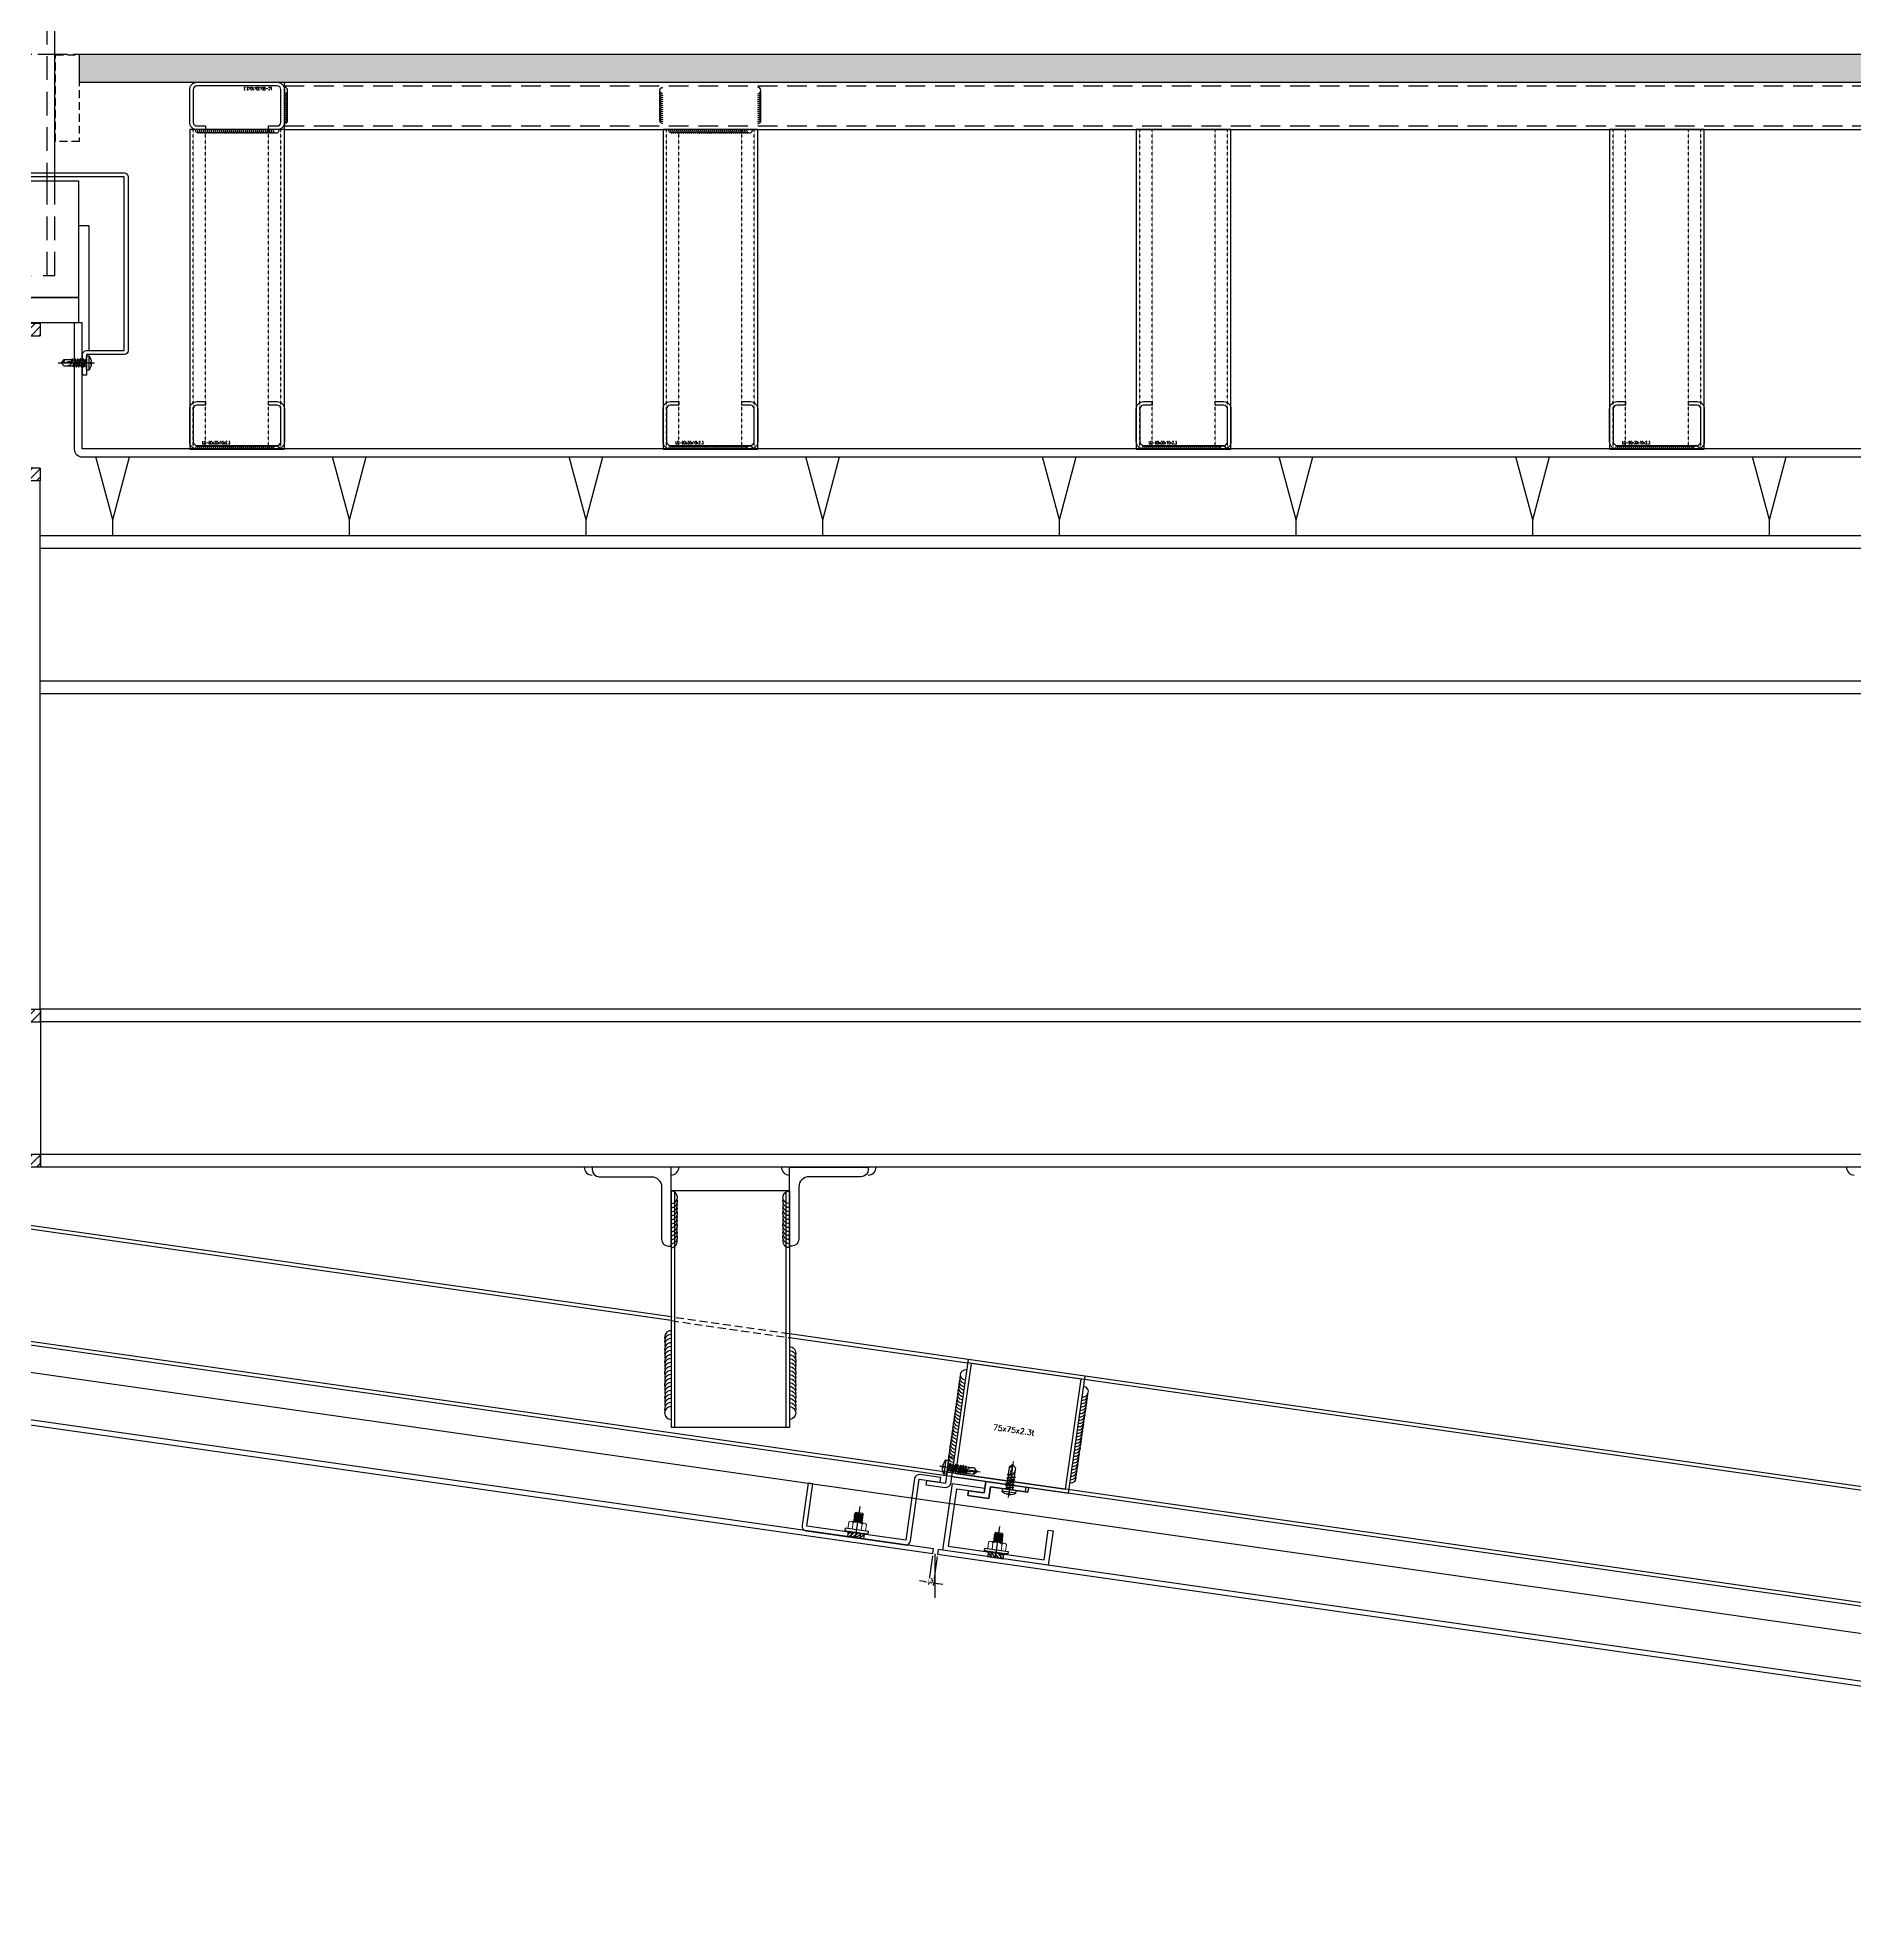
# Model space of a CAD drawing. Extents: x -3378 to 102197, y -3799 to 48702.
# Drawn here: x 56182 to 57334, y 8614 to 9809 of the extents above; entities that cross this region are included whole.
import ezdxf

# ---------------------------------------------------------------- set-up
doc = ezdxf.new("R2010")
doc.units = 0
for name, pattern in [('CENTER', [2, 1.25, -0.25, 0.25, -0.25]), ('HIDDEN', [0.375, 0.25, -0.125]), ('Hidden 1_16_', [0.023813, 0.015875, -0.007938])]:
    doc.linetypes.add(name, pattern=pattern)
for name, color, linetype in [('##-鐵件', 1, 'Continuous'), ('11', 11, 'Continuous'), ('24WELD', 55, 'Continuous'), ('3', 3, 'Continuous'), ('4', 4, 'Continuous'), ('6', 6, 'Continuous'), ('ARR', 6, 'Continuous'), ('BCM-DIM', 54, 'Continuous'), ('BCM-EXT', 2, 'Continuous'), ('BCM-SIL', 8, 'Continuous'), ('GM_ANNO_DIMS', 4, 'Continuous'), ('GM_SECT_15', 15, 'Continuous'), ('GM_STEL_PRIM', 3, 'Continuous'), ('steel', 7, 'Continuous'), ('STRUCTURAL', 3, 'Continuous'), ('不鏽鋼板S.S.PANEL', 30, 'Continuous'), ('中心線 CENTER', 6, 'CENTER'), ('結構體 STRUCTURAL', 154, 'Continuous'), ('螺絲 固定五金 FASTENERS', 124, 'Continuous'), ('螺絲、螺栓', 4, 'Continuous'), ('視覺模型鋁擠型暫替', 4, 'Continuous'), ('金屬面材 METAL PANEL', 2, 'Continuous'), ('鐵件', 6, 'Continuous'), ('隱藏線 HIDDEN', 8, 'HIDDEN')]:
    doc.layers.add(name, color=color, linetype=linetype)
doc.layers.add('#不列印', color=250, linetype='Continuous', plot=False)
doc.layers.add('不顯示', color=254, linetype='Continuous', plot=False)
doc.layers.add('12', color=3, linetype='Continuous', lineweight=9)
doc.styles.add('DIM', font='simplex.shx', dxfattribs={"bigfont": 'chineset.shx'})
doc.styles.add('romans', font='romans.shx', dxfattribs={"width": 0.5, "bigfont": ' chineset.shx'})
doc.styles.get("Standard").update_dxf_attribs({"font": 'romans.shx', "bigfont": 'chinese.shx'})
doc.dimstyles.new('b4-3', dxfattribs={"dimtxt": 5, "dimasz": 3, "dimexe": 1.5, "dimexo": 1.5, "dimgap": 0, "dimtad": 1, "dimtxsty": 'Standard', "dimcen": -1.5, "dimdle": 1, "dimclrd": 256, "dimclre": 256, "dimclrt": 3, "dimadec": 0, "dimazin": 0, "dimtfac": 1, "dimtmove": 0, "dimatfit": 3, "dimfxl": 0.18, "dimtfill": 1, "dimarcsym": 1})

# ---------------------------------------------------------------- blocks, each defined once
blk = doc.blocks.new('M5x16圓頭自攻')
at = {"layer": 'ARR', "color": 0, "linetype": 'CENTER', "ltscale": 0.87}
blk.add_line((18, 0), (-5.1, 0), dxfattribs=at)
at = {"layer": 'ARR', "color": 0, "linetype": 'ByBlock', "ltscale": 0.3}
for p, q in [((-1.6, -4.5), (-1.6, 4.5)), ((0.5, 2.2), (1.1, 1.9)), ((0.7, 2.1), (1.6, -2.5)), ((1.9, 1.9), (1.1, 1.9)), ((2.2, 2.5), (3.2, -2.5)), ((3.5, 1.9), (2.7, 1.9)), ((3.8, 2.5), (4.8, -2.5)), ((5.1, 1.9), (4.3, 1.9)), ((5.4, 2.5), (6.4, -2.5)), ((6.8, 1.9), (5.9, 1.9)), ((7.2, 2.5), (8.2, -2.5)), ((8.4, 1.9), (7.7, 1.9)), ((8.7, 1.9), (8, 1.9)), ((9.1, 2.5), (9.7, -0.6)), ((14.1, 2.1), (9.5, 2.1)), ((15.8, 0.1), (14.1, 2.1)), ((15.8, 0.1), (15.9, 0.1)), ((16, 0), (16, 0)), ((2.1, -1.9), (2.9, -1.9)), ((3.7, -1.9), (4.5, -1.9)), ((5.3, -1.9), (6.1, -1.9)), ((6.9, -1.9), (7.8, -1.9)), ((8.5, -2.1), (12.9, -2.1)), ((15.8, -0.1), (14.1, -2.1)), ((15.8, -0.1), (15.9, -0.1))]:
    blk.add_line(p, q, dxfattribs=at)
blk.add_lwpolyline([(-3, -0.5, 0.134476), (-1.6, -4.5), (-0.6, -4.5, 0.198912), (-0.4, -4.4), (-0.1, -4.1, 0.198912), (0, -3.9), (0, 3.9, 0.198912), (-0.1, 4.1), (-0.4, 4.4, 0.198912), (-0.6, 4.5), (-1.6, 4.5, 0.134562), (-3, 0.5), (-2.5, 0.5), (-2.5, -0.5), (-3, -0.5)], format="xyb", dxfattribs=at)
blk.add_lwpolyline([(1.1, 1.9), (2.1, -1.9), (1.8, -2.5), (1.6, -2.5), (1.3, -1.9), (0.3, 1.9), (0.5, 2.2)], dxfattribs=at)
for points in [[(3.2, -2.5), (2.9, -1.9), (1.9, 1.9), (2.2, 2.5), (2.4, 2.5), (2.7, 1.9), (3.7, -1.9), (3.4, -2.5)], [(4.8, -2.5), (4.5, -1.9), (3.5, 1.9), (3.8, 2.5), (4, 2.5), (4.3, 1.9), (5.3, -1.9), (5, -2.5)], [(6.4, -2.5), (6.1, -1.9), (5.1, 1.9), (5.4, 2.5), (5.6, 2.5), (5.9, 1.9), (6.9, -1.9), (6.6, -2.5)], [(8.2, -2.5), (7.8, -1.9), (6.8, 1.9), (7.2, 2.5), (7.3, 2.5), (7.7, 1.9), (8.7, -1.9), (8.3, -2.5)], [(9.1, 2.5), (8.7, 1.9), (9.7, -0.6), (9.5, 2.1), (9.2, 2.5)]]:
    blk.add_lwpolyline(points, close=True, dxfattribs=at)
for centre, radius, start, end in [((0.7, 3.1), 0.874, 220.3388, 257.7802), ((10.9, -0.3), 1.2, 56.152, 236.152), ((14.9, 6.9), 7.01, 241.6458, 278.008), ((15.9, 1.7), 1.82, 168.8617, 267.6865), ((15.9, 0), 0.05, 0, 90), ((1.2, -3.3), 1.44, 84.7312, 144.22), ((13.5, 4.9), 7.01, 241.6458, 274.9541), ((15.9, 0), 0.05, 270, 0)]:
    blk.add_arc(centre, radius, start, end, dxfattribs=at)
blk = doc.blocks.new('*U255')
blk.add_blockref('M5x16圓頭自攻', (0, 0))
blk = doc.blocks.new('*U209')
at = {"layer": '鐵件'}
for p, q in [((-231, 0), (2169, 0)), ((-231, -30), (-231, 0)), ((-231, -30), (2169, -30))]:
    blk.add_line(p, q, dxfattribs=at)
at = {"layer": '鐵件', "linetype": 'HIDDEN', "ltscale": 50}
for p, q in [((-231, -2.3), (2169, -2.3)), ((-231, -27.7), (2169, -27.7))]:
    blk.add_line(p, q, dxfattribs=at)
blk = doc.blocks.new('*U723')
for centre, end in [((0.7, 21.5), 196.3529), ((0.8, 24), 196.3529), ((0.9, 29), 196.3529), ((0.9, 26.5), 196.3529), ((1, 31.5), 196.3529), ((1.1, 34), 196.3529), ((1.2, 36.5), 196.3529), ((1.3, 41.5), 196.3529), ((1.3, 39), 196.3529), ((0.1, 4), 268.1431), ((0.2, 6.5), 196.3529), ((0.3, 9), 196.3529), ((0.4, 11.5), 196.3529), ((0.5, 16.5), 196.3529), ((0.5, 14), 196.3529), ((0.6, 19), 196.3529)]:
    blk.add_arc(centre, 4, 88.1431, end)
blk = doc.blocks.new('*U724')
for centre, end in [((3, 94), 196.3529), ((3, 91.5), 196.3529), ((3.1, 96.4), 196.3529), ((3.2, 98.9), 196.3529), ((3.3, 101.4), 196.3529), ((2.2, 69), 196.3529), ((2.3, 71.5), 196.3529), ((2.4, 74), 196.3529), ((2.5, 76.5), 196.3529), ((2.6, 81.5), 196.3529), ((2.6, 79), 196.3529), ((2.7, 84), 196.3529), ((2.8, 86.5), 196.3529), ((2.9, 89), 196.3529), ((1.4, 44), 196.3529), ((1.5, 46.5), 196.3529), ((1.6, 49), 196.3529), ((1.7, 54), 196.3529), ((1.7, 51.5), 196.3529), ((1.8, 56.5), 196.3529), ((1.9, 59), 196.3529), ((2, 61.5), 196.3529), ((2.1, 64), 196.3529), ((2.2, 66.5), 196.3529), ((0.7, 21.5), 196.3529), ((0.8, 24), 196.3529), ((0.9, 29), 196.3529), ((0.9, 26.5), 196.3529), ((1, 31.5), 196.3529), ((1.1, 34), 196.3529), ((1.2, 36.5), 196.3529), ((1.3, 41.5), 196.3529), ((1.3, 39), 196.3529), ((0.1, 4), 268.1431), ((0.2, 6.5), 196.3529), ((0.3, 9), 196.3529), ((0.4, 11.5), 196.3529), ((0.5, 16.5), 196.3529), ((0.5, 14), 196.3529), ((0.6, 19), 196.3529)]:
    blk.add_arc(centre, 4, 88.1431, end)
blk = doc.blocks.new('*U725')
for centre, end in [((3, 94), 196.3529), ((3, 91.5), 196.3529), ((3.1, 96.4), 196.3529), ((3.2, 98.9), 196.3529), ((3.3, 101.4), 196.3529), ((2.2, 69), 196.3529), ((2.3, 71.5), 196.3529), ((2.4, 74), 196.3529), ((2.5, 76.5), 196.3529), ((2.6, 81.5), 196.3529), ((2.6, 79), 196.3529), ((2.7, 84), 196.3529), ((2.8, 86.5), 196.3529), ((2.9, 89), 196.3529), ((1.4, 44), 196.3529), ((1.5, 46.5), 196.3529), ((1.6, 49), 196.3529), ((1.7, 54), 196.3529), ((1.7, 51.5), 196.3529), ((1.8, 56.5), 196.3529), ((1.9, 59), 196.3529), ((2, 61.5), 196.3529), ((2.1, 64), 196.3529), ((2.2, 66.5), 196.3529), ((0.7, 21.5), 196.3529), ((0.8, 24), 196.3529), ((0.9, 29), 196.3529), ((0.9, 26.5), 196.3529), ((1, 31.5), 196.3529), ((1.1, 34), 196.3529), ((1.2, 36.5), 196.3529), ((1.3, 41.5), 196.3529), ((1.3, 39), 196.3529), ((0.1, 4), 268.1431), ((0.2, 6.5), 196.3529), ((0.3, 9), 196.3529), ((0.4, 11.5), 196.3529), ((0.5, 16.5), 196.3529), ((0.5, 14), 196.3529), ((0.6, 19), 196.3529)]:
    blk.add_arc(centre, 4, 88.1431, end)
blk = doc.blocks.new('St-LC-60x30x10x2_3')
at = {"layer": 'STRUCTURAL', "color": 0, "linetype": 'ByBlock', "lineweight": -2}
blk.add_lwpolyline([(14.8, 38.4), (14.8, 36.1), (9.4, 36.1, 0.414214), (7.1, 33.8), (7.1, 13, 0.414214), (9.4, 10.7), (60.2, 10.7, 0.414214), (62.5, 13), (62.5, 33.8, 0.414214), (60.2, 36.1), (54.8, 36.1), (54.8, 38.4), (60.2, 38.4, -0.414214), (64.8, 33.8), (64.8, 13, -0.414214), (60.2, 8.4), (9.4, 8.4, -0.414214), (4.8, 13), (4.8, 33.8, -0.414214), (9.4, 38.4)], format="xyb", close=True, dxfattribs=at)
at = {"layer": 'Defpoints', "color": 0, "linetype": 'ByBlock', "lineweight": -2, "style": 'romans', "width": 0.6}
blk.add_text('LC-60x30x10x2.3', height=2, rotation=360, dxfattribs=at).set_placement((12.6, 11.4))
blk = doc.blocks.new('*U727')
for centre, end in [((0.7, 21.5), 196.3529), ((0.8, 24), 196.3529), ((0.9, 29), 196.3529), ((0.9, 26.5), 196.3529), ((1, 31.5), 196.3529), ((1.1, 34), 196.3529), ((1.2, 36.5), 196.3529), ((1.3, 41.5), 196.3529), ((1.3, 39), 196.3529), ((0.1, 4), 268.1431), ((0.2, 6.5), 196.3529), ((0.3, 9), 196.3529), ((0.4, 11.5), 196.3529), ((0.5, 16.5), 196.3529), ((0.5, 14), 196.3529), ((0.6, 19), 196.3529)]:
    blk.add_arc(centre, 4, 88.1431, end)
blk = doc.blocks.new('*U728')
for centre, end in [((3, 94), 196.3529), ((3, 91.5), 196.3529), ((3.1, 96.4), 196.3529), ((3.2, 98.9), 196.3529), ((3.3, 101.4), 196.3529), ((2.2, 69), 196.3529), ((2.3, 71.5), 196.3529), ((2.4, 74), 196.3529), ((2.5, 76.5), 196.3529), ((2.6, 81.5), 196.3529), ((2.6, 79), 196.3529), ((2.7, 84), 196.3529), ((2.8, 86.5), 196.3529), ((2.9, 89), 196.3529), ((1.4, 44), 196.3529), ((1.5, 46.5), 196.3529), ((1.6, 49), 196.3529), ((1.7, 54), 196.3529), ((1.7, 51.5), 196.3529), ((1.8, 56.5), 196.3529), ((1.9, 59), 196.3529), ((2, 61.5), 196.3529), ((2.1, 64), 196.3529), ((2.2, 66.5), 196.3529), ((0.7, 21.5), 196.3529), ((0.8, 24), 196.3529), ((0.9, 29), 196.3529), ((0.9, 26.5), 196.3529), ((1, 31.5), 196.3529), ((1.1, 34), 196.3529), ((1.2, 36.5), 196.3529), ((1.3, 41.5), 196.3529), ((1.3, 39), 196.3529), ((0.1, 4), 268.1431), ((0.2, 6.5), 196.3529), ((0.3, 9), 196.3529), ((0.4, 11.5), 196.3529), ((0.5, 16.5), 196.3529), ((0.5, 14), 196.3529), ((0.6, 19), 196.3529)]:
    blk.add_arc(centre, 4, 88.1431, end)
blk = doc.blocks.new('*U729')
for centre, end in [((0.7, 21.5), 196.3529), ((0.8, 24), 196.3529), ((0.9, 29), 196.3529), ((0.9, 26.5), 196.3529), ((1, 31.5), 196.3529), ((1.1, 34), 196.3529), ((1.2, 36.5), 196.3529), ((1.3, 41.5), 196.3529), ((1.3, 39), 196.3529), ((0.1, 4), 268.1431), ((0.2, 6.5), 196.3529), ((0.3, 9), 196.3529), ((0.4, 11.5), 196.3529), ((0.5, 16.5), 196.3529), ((0.5, 14), 196.3529), ((0.6, 19), 196.3529)]:
    blk.add_arc(centre, 4, 88.1431, end)
blk = doc.blocks.new('*U730')
at = {"layer": '##-鐵件', "color": 1}
blk.add_lwpolyline([(1692.3, 30), (1489.8, 30), (1489.8, -30), (1692.3, -30)], close=True, dxfattribs=at)
at = {"color": 251, "linetype": 'Hidden 1_16_', "ltscale": 5}
for p, q in [((1692.3, 27.7), (1489.8, 27.7)), ((1692.3, 20), (1489.8, 20)), ((1692.3, -20), (1489.8, -20)), ((1692.3, -27.7), (1489.8, -27.7))]:
    blk.add_line(p, q, dxfattribs=at)
at = {"layer": '#不列印', "rotation": 90}
blk.add_blockref('St-LC-60x30x10x2_3', (1700.6, -34.8), dxfattribs=at)
blk = doc.blocks.new('*U240')
at = {"layer": '鐵件', "rotation": 270}
blk.add_blockref('*U730', (0, 1591), dxfattribs=at)
blk = doc.blocks.new('*U241')
at = {"color": 0, "linetype": 'ByBlock', "lineweight": -2}
for p in [(0, 0), (300, 0), (600, 0), (900, 0)]:
    blk.add_blockref('*U240', p, dxfattribs=at)
blk = doc.blocks.new('*U731')
for centre, end in [((3, 94), 196.3529), ((3, 91.5), 196.3529), ((3.1, 96.4), 196.3529), ((3.2, 98.9), 196.3529), ((3.3, 101.4), 196.3529), ((2.2, 69), 196.3529), ((2.3, 71.5), 196.3529), ((2.4, 74), 196.3529), ((2.5, 76.5), 196.3529), ((2.6, 81.5), 196.3529), ((2.6, 79), 196.3529), ((2.7, 84), 196.3529), ((2.8, 86.5), 196.3529), ((2.9, 89), 196.3529), ((1.4, 44), 196.3529), ((1.5, 46.5), 196.3529), ((1.6, 49), 196.3529), ((1.7, 54), 196.3529), ((1.7, 51.5), 196.3529), ((1.8, 56.5), 196.3529), ((1.9, 59), 196.3529), ((2, 61.5), 196.3529), ((2.1, 64), 196.3529), ((2.2, 66.5), 196.3529), ((0.7, 21.5), 196.3529), ((0.8, 24), 196.3529), ((0.9, 29), 196.3529), ((0.9, 26.5), 196.3529), ((1, 31.5), 196.3529), ((1.1, 34), 196.3529), ((1.2, 36.5), 196.3529), ((1.3, 41.5), 196.3529), ((1.3, 39), 196.3529), ((0.1, 4), 268.1431), ((0.2, 6.5), 196.3529), ((0.3, 9), 196.3529), ((0.4, 11.5), 196.3529), ((0.5, 16.5), 196.3529), ((0.5, 14), 196.3529), ((0.6, 19), 196.3529)]:
    blk.add_arc(centre, 4, 88.1431, end)
blk = doc.blocks.new('*U242')
at = {"layer": '24WELD', "xscale": -0.5062500000000003, "yscale": 0.5062500000000004, "zscale": 0.5062500000000004, "rotation": 88.14306280164571}
blk.add_blockref('*U731', (26.7, -1), dxfattribs=at)
blk = doc.blocks.new('*U243')
at = {"color": 0, "linetype": 'ByBlock', "lineweight": -2}
for p in [(0, 0), (300, 0), (600, 0), (900, 0), (1200, 0), (1500, 0), (1800, 0)]:
    blk.add_blockref('*U242', p, dxfattribs=at)
blk = doc.blocks.new('陽台地板')
at = {"layer": '結構體 STRUCTURAL'}
h = blk.add_hatch(dxfattribs=at)
h.set_pattern_fill('AR-HBONE', color=256, scale=0.1)
h.set_pattern_definition([(45, (-52753.211, -90985.298), (0, 14.3684098), [30.48, -10.16]), (135, (-52746.026, -90978.114), (1e-15, 14.3684098), [30.48, -10.16])])
h.paths.add_polyline_path([(0, 0), (0, -17.5), (2542.5, -17.5), (2542.5, 0)])
blk.add_lwpolyline([(0, 0), (0, -17.5), (2542.5, -17.5), (2542.5, 0)], close=True, dxfattribs=at)
for name, p in [('*U241', (100, -148.7, 0)), ('*U243', (400.2, -249, 0))]:
    blk.add_blockref(name, p)
at = {"layer": '24WELD'}
for name, p, xscale, yscale, zscale, rotation in [('*U723', (130, -20.7, 0), 0.5062500000000004, 0.5062500000000004, 0.5062500000000004, 181.8569371983544), ('*U729', (370, -20.7, 0), -0.5062500000000004, 0.5062500000000004, 0.5062500000000004, 178.1430628016457), ('*U727', (430, -20.7, 0), 0.5062500000000004, 0.5062500000000004, 0.5062500000000004, 181.8569371983544), ('*U724', (126.8, -47.5, 0), 0.5062500000000004, 0.5062500000000004, 0.5062500000000004, 91.85693719835433), ('*U728', (426.8, -47.5, 0), 0.5062500000000001, 0.5062500000000001, 0.5062500000000001, 91.85693719835433), ('*U725', (126.8, -250, 0), -0.5062500000000003, 0.5062500000000004, 0.5062500000000004, 88.14306280164571)]:
    blk.add_blockref(name, p, dxfattribs=dict(at, xscale=xscale, yscale=yscale, zscale=zscale, rotation=rotation))
at = {"layer": '螺絲、螺栓'}
blk.add_blockref('*U209', (361, -17.5, 0), dxfattribs=at)
at = {"layer": '鐵件', "rotation": 180}
blk.add_blockref('St-LC-60x30x10x2_3', (134.8, -9.1, 0), dxfattribs=at)
blk = doc.blocks.new('H-100x100x6x8')
at = {"layer": '視覺模型鋁擠型暫替', "linetype": 'Continuous'}
h = blk.add_hatch(dxfattribs=at)
h.set_pattern_fill('ANSI31', color=1, scale=30)
h.set_pattern_definition([(45, (-90912.223, -1005445.726), (-2.65165043, 2.65165043), [])])
edge = h.paths.add_edge_path()
edge.add_line((61, -8), (100, -8))
edge.add_line((100, -8), (100, 0))
edge.add_line((100, 0), (0, 0))
edge.add_line((0, 0), (0, -8))
edge.add_line((0, -8), (39, -8))
edge.add_arc((39, -16), 8, 0, 90, ccw=False)
edge.add_line((47, -16), (47, -84))
edge.add_arc((39, -84), 8, -90, 0, ccw=False)
edge.add_line((39, -92), (0, -92))
edge.add_line((0, -92), (0, -100))
edge.add_line((0, -100), (100, -100))
edge.add_line((100, -100), (100, -92))
edge.add_line((100, -92), (61, -92))
edge.add_arc((61, -84), 8, 180, 270, ccw=False)
edge.add_line((53, -84), (53, -16))
edge.add_arc((61, -16), 8, 90, 180, ccw=False)
h.paths.add_polyline_path([(51.9, -76.8), (51.9, -70.8)], flags=16)
h.paths.add_polyline_path([(93.1, -6), (93.1, -2)], flags=16)
h.paths.add_polyline_path([(93.1, -98), (93.1, -94)], flags=16)
h.paths.add_polyline_path([(75.4, -100.5), (75.4, -93)])
for p, q in [((0, 0), (100, 0)), ((0, -8), (0, 0)), ((100, 0), (100, -8)), ((0, -8), (39, -8)), ((61, -8), (100, -8)), ((47, -16), (47, -84)), ((53, -16), (53, -84)), ((0, -100), (0, -92)), ((39, -92), (0, -92)), ((100, -92), (61, -92)), ((100, -92), (100, -100)), ((100, -100), (0, -100))]:
    blk.add_line(p, q, dxfattribs=at)
for centre, start, end in [((39, -16), 0, 90), ((61, -16), 90, 180), ((39, -84), 270, 0), ((61, -84), 180, 270)]:
    blk.add_arc(centre, 8, start, end, dxfattribs=at)
blk = doc.blocks.new('*U787')
at = {"layer": 'GM_STEL_PRIM'}
for p, q in [((0, -15), (-10.7, 25)), ((0, -15), (10.7, 25)), ((0, -25), (0, -15))]:
    blk.add_line(p, q, dxfattribs=at)
blk = doc.blocks.new('*U788')
at = {"layer": 'GM_ANNO_DIMS', "color": 0, "linetype": 'ByBlock', "lineweight": -2}
for p in [(0, 0), (150, 0), (300, 0), (450, 0), (600, 0), (750, 0), (900, 0), (1050, 0)]:
    blk.add_blockref('*U787', p, dxfattribs=at)
blk = doc.blocks.new('75x75x2.3t')
at = {"layer": 'GM_SECT_15'}
for points in [[(0, -75), (75, -75), (75, 0), (0, 0)], [(2.3, -72.7), (72.7, -72.7), (72.7, -2.3), (2.3, -2.3)]]:
    blk.add_lwpolyline(points, close=True, dxfattribs=at)
at = {"layer": '不顯示', "linetype": 'Continuous', "insert": (21.8, -38.5), "char_height": 3.5, "attachment_point": 1, "style": 'DIM'}
blk.add_mtext_dynamic_manual_height_columns('75x75x2.3t', width=3.486, gutter_width=17.5, heights=[0], dxfattribs=at)
blk = doc.blocks.new('*U341')
for centre, end in [((-69, 2.2), 286.3529), ((-66.5, 2.2), 286.3529), ((-64, 2.1), 286.3529), ((-61.5, 2), 286.3529), ((-59, 1.9), 286.3529), ((-56.5, 1.8), 286.3529), ((-54, 1.7), 286.3529), ((-51.5, 1.7), 286.3529), ((-49, 1.6), 286.3529), ((-46.5, 1.5), 286.3529), ((-44, 1.4), 286.3529), ((-41.5, 1.3), 286.3529), ((-39, 1.3), 286.3529), ((-36.5, 1.2), 286.3529), ((-34, 1.1), 286.3529), ((-31.5, 1), 286.3529), ((-29, 0.9), 286.3529), ((-26.5, 0.9), 286.3529), ((-24, 0.8), 286.3529), ((-21.5, 0.7), 286.3529), ((-19, 0.6), 286.3529), ((-16.5, 0.5), 286.3529), ((-14, 0.5), 286.3529), ((-11.5, 0.4), 286.3529), ((-9, 0.3), 286.3529), ((-6.5, 0.2), 286.3529), ((-4, 0.1), 358.1431)]:
    blk.add_arc(centre, 4, 178.1431, end)
blk = doc.blocks.new('*U342')
for centre, end in [((-69, 2.2), 286.3529), ((-66.5, 2.2), 286.3529), ((-64, 2.1), 286.3529), ((-61.5, 2), 286.3529), ((-59, 1.9), 286.3529), ((-56.5, 1.8), 286.3529), ((-54, 1.7), 286.3529), ((-51.5, 1.7), 286.3529), ((-49, 1.6), 286.3529), ((-46.5, 1.5), 286.3529), ((-44, 1.4), 286.3529), ((-41.5, 1.3), 286.3529), ((-39, 1.3), 286.3529), ((-36.5, 1.2), 286.3529), ((-34, 1.1), 286.3529), ((-31.5, 1), 286.3529), ((-29, 0.9), 286.3529), ((-26.5, 0.9), 286.3529), ((-24, 0.8), 286.3529), ((-21.5, 0.7), 286.3529), ((-19, 0.6), 286.3529), ((-16.5, 0.5), 286.3529), ((-14, 0.5), 286.3529), ((-11.5, 0.4), 286.3529), ((-9, 0.3), 286.3529), ((-6.5, 0.2), 286.3529), ((-4, 0.1), 358.1431)]:
    blk.add_arc(centre, 4, 178.1431, end)
blk = doc.blocks.new('A$C19b21843')
at = {"layer": '11'}
blk.add_lwpolyline([(3.5, 4), (3, 3.5), (3.5, 3), (3, 2.5), (3.5, 2), (3, 1.5), (3.5, 1), (3.5, 0), (5, 0), (5, 15), (3.5, 15), (3.5, 14), (3, 13.5), (3.5, 13), (3, 12.5), (3.5, 12), (3, 11.5), (3.5, 11), (3, 10.5), (3.5, 10), (3, 9.5), (3.5, 9), (3, 8.5), (3.5, 8), (3, 7.5), (3.5, 7), (3, 6.5), (3.5, 6), (3, 5.5), (3.5, 5), (3, 4.5)], close=True, dxfattribs=at)
at = {"layer": '12'}
for p, q in [((5, 13.2), (9.2, 13.2)), ((9.2, 10.4), (5, 10.4)), ((9.2, 4.6), (5, 4.6)), ((9.2, 1.8), (5, 1.8)), ((10, 11.8), (10, 3.2)), ((10, 10), (10.2, 10)), ((10, 4.9), (10, 4.6)), ((10.6, 5), (10.3, 5)), ((10.5, 10.5), (10.9, 4.6)), ((10.7, 10), (11.1, 10)), ((11.5, 5), (11.1, 5)), ((11.3, 10.5), (11.8, 4.6)), ((11.6, 10), (11.9, 10)), ((12.4, 5), (12, 5)), ((12.2, 10.5), (12.6, 4.6)), ((12.5, 10), (12.8, 10)), ((13.2, 5), (12.9, 5)), ((13.1, 10.5), (13.5, 4.6)), ((13.4, 10), (13.7, 10)), ((14.1, 5), (13.8, 5)), ((14, 10.5), (14.4, 4.6)), ((14.2, 10), (14.6, 10)), ((15, 5), (14.6, 5)), ((14.8, 10.5), (15.3, 4.6))]:
    blk.add_line(p, q, dxfattribs=at)
for points in [[(10, 4.6), (10, 4.6), (10.3, 5), (10, 8.4)], [(15.1, 10), (15.5, 10), (15.5, 5.4)], [(15.5, 10), (16, 9.5), (16, 5.5), (15.5, 5)]]:
    blk.add_lwpolyline(points, dxfattribs=at)
for points in [[(10.7, 10), (10.5, 10.5), (10.2, 10), (10.6, 5), (10.9, 4.6), (11.1, 5)], [(11.6, 10), (11.3, 10.5), (11.1, 10), (11.5, 5), (11.8, 4.6), (12, 5)], [(12.5, 10), (12.2, 10.5), (11.9, 10), (12.4, 5), (12.6, 4.6), (12.9, 5)], [(13.4, 10), (13.1, 10.5), (12.8, 10), (13.2, 5), (13.5, 4.6), (13.8, 5)], [(14.2, 10), (14, 10.5), (13.7, 10), (14.1, 5), (14.4, 4.6), (14.6, 5)], [(15.1, 10), (14.8, 10.5), (14.6, 10), (15, 5), (15.3, 4.6), (15.5, 5)]]:
    blk.add_lwpolyline(points, close=True, dxfattribs=at)
for centre, radius, start, end in [((8.3, 11.8), 1.66, 300, 60), ((4.6, 7.5), 5.37, 327.686, 32.314), ((8.3, 3.2), 1.66, 300, 60)]:
    blk.add_arc(centre, radius, start, end, dxfattribs=at)
at = {"layer": '3'}
for p, q in [((0, 12), (3.3, 8.8)), ((1.8, 12.5), (3.4, 10.9)), ((3, 10.5), (0, 10.5)), ((0, 9.7), (3.1, 6.6)), ((0, 7.5), (3.5, 4)), ((0, 5.2), (2.7, 2.5)), ((0, 4.5), (3, 4.5)), ((0, 3), (0.5, 2.5))]:
    blk.add_line(p, q, dxfattribs=at)
at = {"layer": '4'}
blk.add_line((0, 7.5), (20, 7.5), dxfattribs=at)
at = {"layer": '6'}
blk.add_lwpolyline([(0, 12.5), (3, 12.5), (3.5, 12), (3, 11.5), (3.5, 11), (3, 10.5), (3.5, 10), (3, 9.5), (3.5, 9), (3, 8.5), (3.5, 8), (3, 7.5), (3.5, 7), (3, 6.5), (3.5, 6), (3, 5.5), (3.5, 5), (3, 4.5), (3.5, 4), (3, 3.5), (3.5, 3), (3, 2.5), (0, 2.5)], close=True, dxfattribs=at)
blk = doc.blocks.new('A$C20AE7E0D')
at = {"layer": 'ARR', "color": 0, "linetype": 'CENTER', "ltscale": 0.87}
blk.add_line((21, 0), (-5.1, 0), dxfattribs=at)
at = {"layer": 'ARR', "color": 0, "linetype": 'ByBlock', "ltscale": 0.3}
for p, q in [((-1.6, -4.5), (-1.6, 4.5)), ((0.5, 2.2), (1.1, 1.9)), ((0.7, 2.1), (1.6, -2.5)), ((1.9, 1.9), (1.1, 1.9)), ((2.2, 2.5), (3.2, -2.5)), ((3.5, 1.9), (2.7, 1.9)), ((3.8, 2.5), (4.8, -2.5)), ((5.1, 1.9), (4.3, 1.9)), ((5.4, 2.5), (6.4, -2.5)), ((6.8, 1.9), (5.9, 1.9)), ((7.2, 2.5), (8.2, -2.5)), ((8.4, 1.9), (7.7, 1.9)), ((8.7, 2.5), (9.7, -2.5)), ((10.1, 1.9), (9.2, 1.9)), ((10.5, 2.5), (11.5, -2.5)), ((11.7, 1.9), (11, 1.9)), ((12.1, 2.5), (12.7, -0.6)), ((17.1, 2.1), (12.5, 2.1)), ((18.8, 0.1), (17.1, 2.1)), ((18.8, 0.1), (18.9, 0.1)), ((19, 0), (19, 0)), ((2.1, -1.9), (2.9, -1.9)), ((3.7, -1.9), (4.5, -1.9)), ((5.3, -1.9), (6.1, -1.9)), ((6.9, -1.9), (7.8, -1.9)), ((8.7, -1.9), (9.4, -1.9)), ((10.2, -1.9), (11.1, -1.9)), ((11.9, -2.1), (15.9, -2.1)), ((18.8, -0.1), (17.1, -2.1)), ((18.8, -0.1), (18.9, -0.1))]:
    blk.add_line(p, q, dxfattribs=at)
blk.add_lwpolyline([(-3, -0.5, 0.134476), (-1.6, -4.5), (-0.6, -4.5, 0.198912), (-0.4, -4.4), (-0.1, -4.1, 0.198912), (0, -3.9), (0, 3.9, 0.198912), (-0.1, 4.1), (-0.4, 4.4, 0.198912), (-0.6, 4.5), (-1.6, 4.5, 0.134562), (-3, 0.5), (-2.5, 0.5), (-2.5, -0.5), (-3, -0.5)], format="xyb", dxfattribs=at)
blk.add_lwpolyline([(1.1, 1.9), (2.1, -1.9), (1.8, -2.5), (1.6, -2.5), (1.3, -1.9), (0.3, 1.9), (0.5, 2.2)], dxfattribs=at)
for points in [[(3.2, -2.5), (2.9, -1.9), (1.9, 1.9), (2.2, 2.5), (2.4, 2.5), (2.7, 1.9), (3.7, -1.9), (3.4, -2.5)], [(4.8, -2.5), (4.5, -1.9), (3.5, 1.9), (3.8, 2.5), (4, 2.5), (4.3, 1.9), (5.3, -1.9), (5, -2.5)], [(6.4, -2.5), (6.1, -1.9), (5.1, 1.9), (5.4, 2.5), (5.6, 2.5), (5.9, 1.9), (6.9, -1.9), (6.6, -2.5)], [(8.2, -2.5), (7.8, -1.9), (6.8, 1.9), (7.2, 2.5), (7.3, 2.5), (7.7, 1.9), (8.7, -1.9), (8.3, -2.5)], [(9.7, -2.5), (9.4, -1.9), (8.4, 1.9), (8.7, 2.5), (8.9, 2.5), (9.2, 1.9), (10.2, -1.9), (9.9, -2.5)], [(11.5, -2.5), (11.1, -1.9), (10.1, 1.9), (10.5, 2.5), (10.6, 2.5), (11, 1.9), (12, -1.9), (11.6, -2.5)], [(12.1, 2.5), (11.7, 1.9), (12.7, -0.6), (12.5, 2.1), (12.2, 2.5)]]:
    blk.add_lwpolyline(points, close=True, dxfattribs=at)
for centre, radius, start, end in [((0.7, 3.1), 0.874, 220.3388, 257.7802), ((13.9, -0.3), 1.2, 56.152, 236.152), ((17.9, 6.9), 7.01, 241.6458, 278.008), ((18.9, 1.7), 1.82, 168.8617, 267.6865), ((18.9, 0), 0.05, 0, 90), ((1.2, -3.3), 1.44, 84.7312, 144.22), ((16.5, 4.9), 7.01, 241.6458, 274.9541), ((18.9, 0), 0.05, 270, 0)]:
    blk.add_arc(centre, radius, start, end, dxfattribs=at)
blk = doc.blocks.new('*U77')
at = {"color": 0, "linetype": 'ByBlock'}
blk.add_blockref('A$C20AE7E0D', (0, 0), dxfattribs=at)
blk = doc.blocks.new('*D831')
at = {"layer": 'Defpoints', "color": 0, "transparency": 16777216}
for p in [(56749.6, 8848.2, 0), (56752.6, 8847.7, 0)]:
    blk.add_point(p, dxfattribs=at)
at = {"layer": '不顯示', "lineweight": -2, "transparency": 16777216}
for p, q in [((56749.4, 8846.7), (56746.8, 8828.5)), ((56752.4, 8846.3), (56749.8, 8828)), ((56744.1, 8830.4), (56741.1, 8830.8)), ((56747, 8829.9), (56750, 8829.5)), ((56753, 8829.1), (56755.9, 8828.7))]:
    blk.add_line(p, q, dxfattribs=at)
at = {"layer": '不顯示', "transparency": 16777216}
for points in [[(56744.1, 8830.9), (56744, 8829.9), (56747, 8829.9)], [(56753, 8829.6), (56752.9, 8828.6), (56750, 8829.5)]]:
    blk.add_solid(points, dxfattribs=at)
at = {"layer": '不顯示', "color": 3, "transparency": 16777216, "insert": (56748.7, 8831), "char_height": 2.5, "attachment_point": 5, "rotation": 351.8791, "bg_fill": 3, "box_fill_scale": 1.1, "bg_fill_color": 256, "bg_fill_true_color": 13158600, "bg_fill_transparency": 0}
blk.add_mtext('3', dxfattribs=at)
at = {"layer": 'Defpoints', "color": 0, "transparency": 16777216}
blk.add_point((56750, 8829.5), dxfattribs=at)
blk = doc.blocks.new('*U367')
for centre, end in [((3.9, -0.7), 170.022), ((6.4, -1.1), 98.2318), ((8.9, -1.6), 98.2318), ((11.3, -2), 98.2318), ((13.8, -2.4), 98.2318), ((16.3, -2.9), 98.2318), ((18.7, -3.3), 98.2318), ((21.2, -3.7), 98.2318), ((23.6, -4.2), 98.2318), ((26.1, -4.6), 98.2318), ((28.6, -5), 98.2318), ((31, -5.5), 98.2318)]:
    blk.add_arc(centre, 4, 350.022, end)
blk = doc.blocks.new('*U368')
for centre, end in [((3.9, -0.7), 170.022), ((6.4, -1.1), 98.2318), ((8.9, -1.6), 98.2318), ((11.3, -2), 98.2318), ((13.8, -2.4), 98.2318), ((16.3, -2.9), 98.2318), ((18.7, -3.3), 98.2318), ((21.2, -3.7), 98.2318), ((23.6, -4.2), 98.2318), ((26.1, -4.6), 98.2318), ((28.6, -5), 98.2318), ((31, -5.5), 98.2318)]:
    blk.add_arc(centre, 4, 350.022, end)
blk = doc.blocks.new('*U369')
for centre, end in [((3.9, -0.7), 170.022), ((6.4, -1.1), 98.2318), ((8.9, -1.6), 98.2318), ((11.3, -2), 98.2318), ((13.8, -2.4), 98.2318), ((16.3, -2.9), 98.2318), ((18.7, -3.3), 98.2318), ((21.2, -3.7), 98.2318), ((23.6, -4.2), 98.2318), ((26.1, -4.6), 98.2318), ((28.6, -5), 98.2318), ((31, -5.5), 98.2318), ((33.5, -5.9), 98.2318), ((35.9, -6.3), 98.2318), ((38.4, -6.8), 98.2318), ((40.9, -7.2), 98.2318)]:
    blk.add_arc(centre, 4, 350.022, end)
blk = doc.blocks.new('*U355')
for centre, end in [((3.9, -0.7), 170.022), ((6.4, -1.1), 98.2318), ((8.9, -1.6), 98.2318), ((11.3, -2), 98.2318), ((13.8, -2.4), 98.2318), ((16.3, -2.9), 98.2318), ((18.7, -3.3), 98.2318), ((21.2, -3.7), 98.2318), ((23.6, -4.2), 98.2318), ((26.1, -4.6), 98.2318), ((28.6, -5), 98.2318), ((31, -5.5), 98.2318), ((33.5, -5.9), 98.2318), ((35.9, -6.3), 98.2318), ((38.4, -6.8), 98.2318), ((40.9, -7.2), 98.2318), ((43.3, -7.6), 98.2318), ((45.8, -8.1), 98.2318), ((48.3, -8.5), 98.2318), ((50.7, -8.9), 98.2318)]:
    blk.add_arc(centre, 4, 350.022, end)

msp = doc.modelspace()

# ---------------------------------------------------------------- linework, layer by layer
at = {"color": 2}
for centre, start, end in [((56533.707, 9092.995, 0), 180, 270), ((56583.707, 9092.995, 0), 270, 360), ((56658.707, 9092.995, 0), 180, 270), ((56708.707, 9092.995, 0), 270, 360), ((57333.707, 9092.995, 0), 180, 270)]:
    msp.add_arc(centre, 5, start, end, dxfattribs=at)
msp.add_arc((56583.707, 9092.995, 0), 5, 179.999999, 180)
at = {"layer": 'BCM-EXT'}
msp.add_line((56808.434, 8887.224, 0), (56808.858, 8890.194, 0), dxfattribs=at)
at = {"layer": 'BCM-EXT', "elevation": 0}
msp.add_lwpolyline([(56783.218, 8893.853), (56782.175, 8886.547), (56772.257, 8887.963), (56771.833, 8884.993), (56785.246, 8883.079), (56786.288, 8890.384), (56809.919, 8887.012)], dxfattribs=at)
at = {"layer": 'GM_SECT_15'}
for p, q in [((56583.707, 8995.758, 0), (56011.331, 9077.432, 0)), ((56583.707, 8998.081, 0), (56013.631, 9079.428, 0)), ((56583.707, 8998.081, 0), (56013.631, 9079.428, 0)), ((56658.707, 9077.995, 0), (56583.707, 9077.995, 0)), ((56583.707, 9077.995, 0), (56583.707, 8927.995, 0)), ((56586.007, 9077.995, 0), (56586.007, 8927.995, 0)), ((56656.407, 9077.995, 0), (56656.407, 8927.995, 0)), ((56658.707, 9077.995, 0), (56658.707, 8927.995, 0)), ((58427.722, 8659.186, 0), (55938.651, 9014.367, 0)), ((58741.129, 8614.464, 0), (55938.652, 9014.367, 0)), ((58741.454, 8616.741, 0), (55940.931, 9016.365, 0)), ((56772, 8971.213, 0), (56658.707, 8987.379, 0)), ((56658.707, 8985.056, 0), (56771.675, 8968.936, 0)), ((57383.707, 8883.926, 0), (56772, 8971.213, 0)), ((57383.707, 8883.926, 0), (56772, 8971.213, 0)), ((57383.707, 8881.603, 0), (56771.675, 8968.936, 0)), ((56658.707, 8927.995, 0), (56583.707, 8927.995, 0))]:
    msp.add_line(p, q, dxfattribs=at)
at = {"layer": 'GM_STEL_PRIM', "elevation": 0}
msp.add_lwpolyline([(58871.331, 9548.175), (56210.441, 9548.175), (56210.45, 9628.166), (56205.45, 9628.167), (56205.441, 9548.176, 0.41424728), (56210.441, 9543.175), (58871.331, 9543.175)], format="xyb", close=True, dxfattribs=at)
at = {"layer": 'steel', "elevation": 0}
for points in [[(56577.707, 9047.495, 0.41421356), (56582.207, 9042.995), (56583.707, 9042.995), (56583.707, 9092.995), (56533.707, 9092.995), (56533.707, 9091.495, 0.41421356), (56538.207, 9086.995), (56571.207, 9086.995, -0.41421356), (56577.707, 9080.495)], [(56664.707, 9047.495, -0.41421356), (56660.207, 9042.995), (56658.707, 9042.995), (56658.707, 9092.995), (56708.707, 9092.995), (56708.707, 9091.495, -0.41421356), (56704.207, 9086.995), (56671.207, 9086.995, 0.41421356), (56664.707, 9080.495)]]:
    msp.add_lwpolyline(points, format="xyb", close=True, dxfattribs=at)
at = {"layer": '不鏽鋼板S.S.PANEL', "elevation": 0}
msp.add_lwpolyline([(56193.18, 9718.086), (56193.18, 10697.59, 0.04938899), (56193.083, 10698.571), (56153.984, 10894.066, 0.35751077), (56149.081, 10898.086), (56078.18, 10898.086, 0.41421356), (56073.18, 10893.086), (56073.18, 9858.086, -0.41421356), (56068.18, 9853.086), (56028.18, 9853.086)], format="xyb", dxfattribs=at)
for points in [[(56058.18, 9718.086), (56208.18, 9718.086), (56208.18, 9644.086), (56058.18, 9644.086)], [(56058.18, 9644.086), (56208.18, 9644.086), (56208.18, 9628.086), (56058.18, 9628.086)]]:
    msp.add_lwpolyline(points, close=True, dxfattribs=at)
at = {"layer": '不顯示'}
msp.add_line((56751.111, 8820.152), (56751.111, 8847.948), dxfattribs=at)
at = {"layer": '中心線 CENTER', "ltscale": 15}
msp.add_line((73331.115, 9798.085), (54300.371, 9798.085, 0), dxfattribs=at)
at = {"layer": '視覺模型鋁擠型暫替', "linetype": 'Continuous'}
for p, q in [((56183.927, 9193.085), (56183.927, 9527.993, 0)), ((58876.111, 9493.085, 0), (56183.927, 9493.085, 0)), ((58876.111, 9485.085, 0), (56183.927, 9485.085, 0)), ((58876.111, 9401.085, 0), (56183.927, 9401.085, 0)), ((58876.111, 9393.085, 0), (56183.927, 9393.085, 0)), ((59243.909, 9193.085), (56183.927, 9193.085)), ((59243.909, 9185.085), (56183.927, 9185.085)), ((56184.147, 9193.085), (56184.147, 9093.085)), ((59243.909, 9101.085), (56183.927, 9101.085)), ((59243.909, 9093.085), (56183.927, 9093.085))]:
    msp.add_line(p, q, dxfattribs=at)
at = {"layer": '金屬面材 METAL PANEL'}
for p, q in [((56208.18, 9689.785, 0), (56214.621, 9689.785, 0)), ((56214.621, 9689.785, 0), (56214.621, 9610.585, 0)), ((56214.621, 9610.585, 0), (56214.621, 9610.585, 0)), ((56214.621, 9610.585, 0), (56214.621, 9610.585, 0)), ((56081.327, 8976.857, 0), (57496.863, 8774.869, 0)), ((56009.943, 8953.708, 0), (56749.626, 8848.16, 0)), ((56750.05, 8851.13, 0), (56010.367, 8956.678, 0)), ((56749.626, 8848.16), (56750.05, 8851.13, 0)), ((56753.02, 8850.706, 0), (56752.596, 8847.737, 0)), ((57492.625, 8745.169, 0), (56753.02, 8850.706, 0)), ((56752.596, 8847.737, 0), (57492.201, 8742.2, 0))]:
    msp.add_line(p, q, dxfattribs=at)
at = {"layer": '金屬面材 METAL PANEL', "elevation": 0}
msp.add_lwpolyline([(56022.621, 9689.785), (56034.621, 9689.785), (56034.621, 9720.585, -0.41421356), (56037.121, 9723.085), (56237.121, 9723.085, -0.41421356), (56239.621, 9720.585), (56239.621, 9610.585, -0.41421356), (56237.121, 9608.085), (56213.221, 9608.085), (56213.221, 9594.903), (56210.721, 9594.903), (56210.721, 9608.085, -0.41421356), (56213.221, 9610.585), (56237.121, 9610.585), (56237.121, 9720.585), (56037.121, 9720.585), (56037.121, 9689.785, -0.41421356), (56034.621, 9687.285), (56022.621, 9687.285)], format="xyb", dxfattribs=at)
at = {"layer": '金屬面材 METAL PANEL', "linetype": 'Continuous', "elevation": 0}
msp.add_lwpolyline([(56670.583, 8892.774), (56666.769, 8866.044, 0.41421356), (56669.315, 8862.651), (56732.129, 8853.687, 0.41421356), (56735.523, 8856.234), (56741.089, 8895.238), (56754.294, 8893.354), (56754.717, 8896.324), (56741.512, 8898.208, 0.41421356), (56738.119, 8895.662), (56732.553, 8856.657), (56669.738, 8865.621), (56673.553, 8892.35)], format="xyb", close=True, dxfattribs=at)
msp.add_lwpolyline([(56763.16, 8909.261), (56760.758, 8892.432, -0.41421352), (56757.364, 8889.886), (56745.485, 8891.581), (56745.909, 8894.551), (56757.788, 8892.856), (56760.19, 8909.685), (56763.16, 8909.261)], format="xyb", dxfattribs=at)
for points in [[(56825.819, 8862.541), (56822.712, 8840.762), (56755.99, 8850.283), (56762.008, 8892.455), (56782.599, 8889.517), (56782.175, 8886.547), (56764.554, 8889.062), (56759.384, 8852.829), (56820.166, 8844.156), (56822.85, 8862.965), (56825.819, 8862.541)], [(56809.919, 8887.012), (56786.288, 8890.384), (56785.246, 8883.079), (56771.833, 8884.993), (56772.257, 8887.963), (56782.175, 8886.547), (56783.218, 8893.853), (56810.343, 8889.982), (56809.917, 8887.012)]]:
    msp.add_lwpolyline(points, dxfattribs=at)
at = {"layer": '隱藏線 HIDDEN', "linetype": 'HIDDEN', "ltscale": 20}
for p, q in [((56658.707, 8987.379, 0), (56583.707, 8998.081, 0)), ((56583.707, 8995.758, 0), (56658.707, 8985.056, 0))]:
    msp.add_line(p, q, dxfattribs=at)
at = {"layer": '隱藏線 HIDDEN', "linetype": 'HIDDEN', "ltscale": 60, "elevation": 0}
msp.add_lwpolyline([(56073.18, 10868.086), (56073.18, 10868.086, 0.41421356), (56078.18, 10873.086), (56078.18, 10888.086, -0.41421356), (56083.18, 10893.086), (56144.982, 10893.086, -0.35751077), (56149.885, 10889.066), (56188.083, 10698.076, -0.04938899), (56188.18, 10697.095), (56188.18, 9718.086)], format="xyb", dxfattribs=at)
at = {"layer": '隱藏線 HIDDEN', "linetype": 'HIDDEN', "ltscale": 20, "elevation": -40935}
msp.add_lwpolyline([(56193.631, 9743.076), (56193.631, 9798.076), (56208.631, 9798.076), (56208.631, 9743.076)], close=True, dxfattribs=at)
at = {"layer": '隱藏線 HIDDEN', "linetype": 'HIDDEN', "ltscale": 60, "elevation": 0}
for points in [[(56073.18, 9718.086), (56073.18, 9658.086), (56193.18, 9658.086), (56193.18, 9718.086)], [(56188.18, 9718.086), (56188.18, 9658.086)]]:
    msp.add_lwpolyline(points, dxfattribs=at)

# ---------------------------------------------------------------- block references
at = {"layer": '24WELD'}
for name, p, xscale, yscale, zscale, rotation in [('*U367', (56583.707, 9077.995, 0), 1.012500000000001, 1.012500000000001, 1.012500000000001, 279.9783111793436), ('*U368', (56658.707, 9077.995, 0), -1.012500000000001, 1.012500000000001, 1.012500000000001, 80.02168882065637), ('*U355', (56583.707, 8933.231, 0), 1.012500000000001, 1.012500000000001, 1.012500000000001, 99.97831117934365), ('*U369', (56658.707, 8933.231, 0), -1.012500000000001, 1.012500000000001, 1.012500000000001, 260.0216888206563), ('*U341', (56771.07, 8964.699, 0), -0.8437500000000008, 0.8437500000000008, 0.8437500000000008, 260.0217577098238), ('*U342', (56845.318, 8954.105, 0), 0.8437500000000008, 0.8437500000000008, 0.8437500000000008, 83.73640239755889)]:
    msp.add_blockref(name, p, dxfattribs=dict(at, xscale=xscale, yscale=yscale, zscale=zscale, rotation=rotation))
at = {"layer": 'BCM-DIM', "rotation": 81.87907304478298}
msp.add_blockref('A$C19b21843', (56708.147, 8857.11, 0), dxfattribs=at)
at = {"layer": 'BCM-DIM', "xscale": -1, "rotation": 261.8790730449376}
msp.add_blockref('A$C19b21843', (56781.926, 8846.582, 0), dxfattribs=at)
at = {"layer": 'BCM-SIL', "xscale": -1}
msp.add_blockref('*U255', (56213.221, 9602.729, 0), dxfattribs=at)
at = {"layer": 'BCM-SIL', "rotation": 81.85584514685473}
msp.add_blockref('*U255', (56798.104, 8888.698, 0), dxfattribs=at)
at = {"layer": 'GM_ANNO_DIMS'}
msp.add_blockref('*U788', (56229.851, 9518.175, 0), dxfattribs=at)
at = {"layer": 'GM_SECT_15', "rotation": 351.8790773316075}
msp.add_blockref('75x75x2.3t', (56772, 8971.213, 0), dxfattribs=at)
at = {"layer": '螺絲 固定五金 FASTENERS', "xscale": -1, "rotation": 171.8790479488455}
msp.add_blockref('*U77', (56758.916, 8902.794, 0), dxfattribs=at)
at = {"layer": '螺絲、螺栓'}
msp.add_blockref('陽台地板', (56208.631, 9798.085, 0), dxfattribs=at)
at = {"layer": '視覺模型鋁擠型暫替', "linetype": 'Continuous'}
for p in [(56083.927, 9627.993, 0), (56083.927, 9193.085)]:
    msp.add_blockref('H-100x100x6x8', p, dxfattribs=at)

# ---------------------------------------------------------------- next in the draw order: dimensions: what is measured, and where the dimension line sits
at = {"layer": '不顯示'}
dim = msp.add_aligned_dim(p1=(56749.626, 8848.16, 0), p2=(56752.596, 8847.737, 0), distance=-18.399, dimstyle='b4-3', override={"dimtxt": 2.5}, dxfattribs=at)
dim.commit()
dim.dimension.update_dxf_attribs({"geometry": '*D831', "text_midpoint": (56748.689, 8830.972)})

doc.saveas('drawing.dxf')
